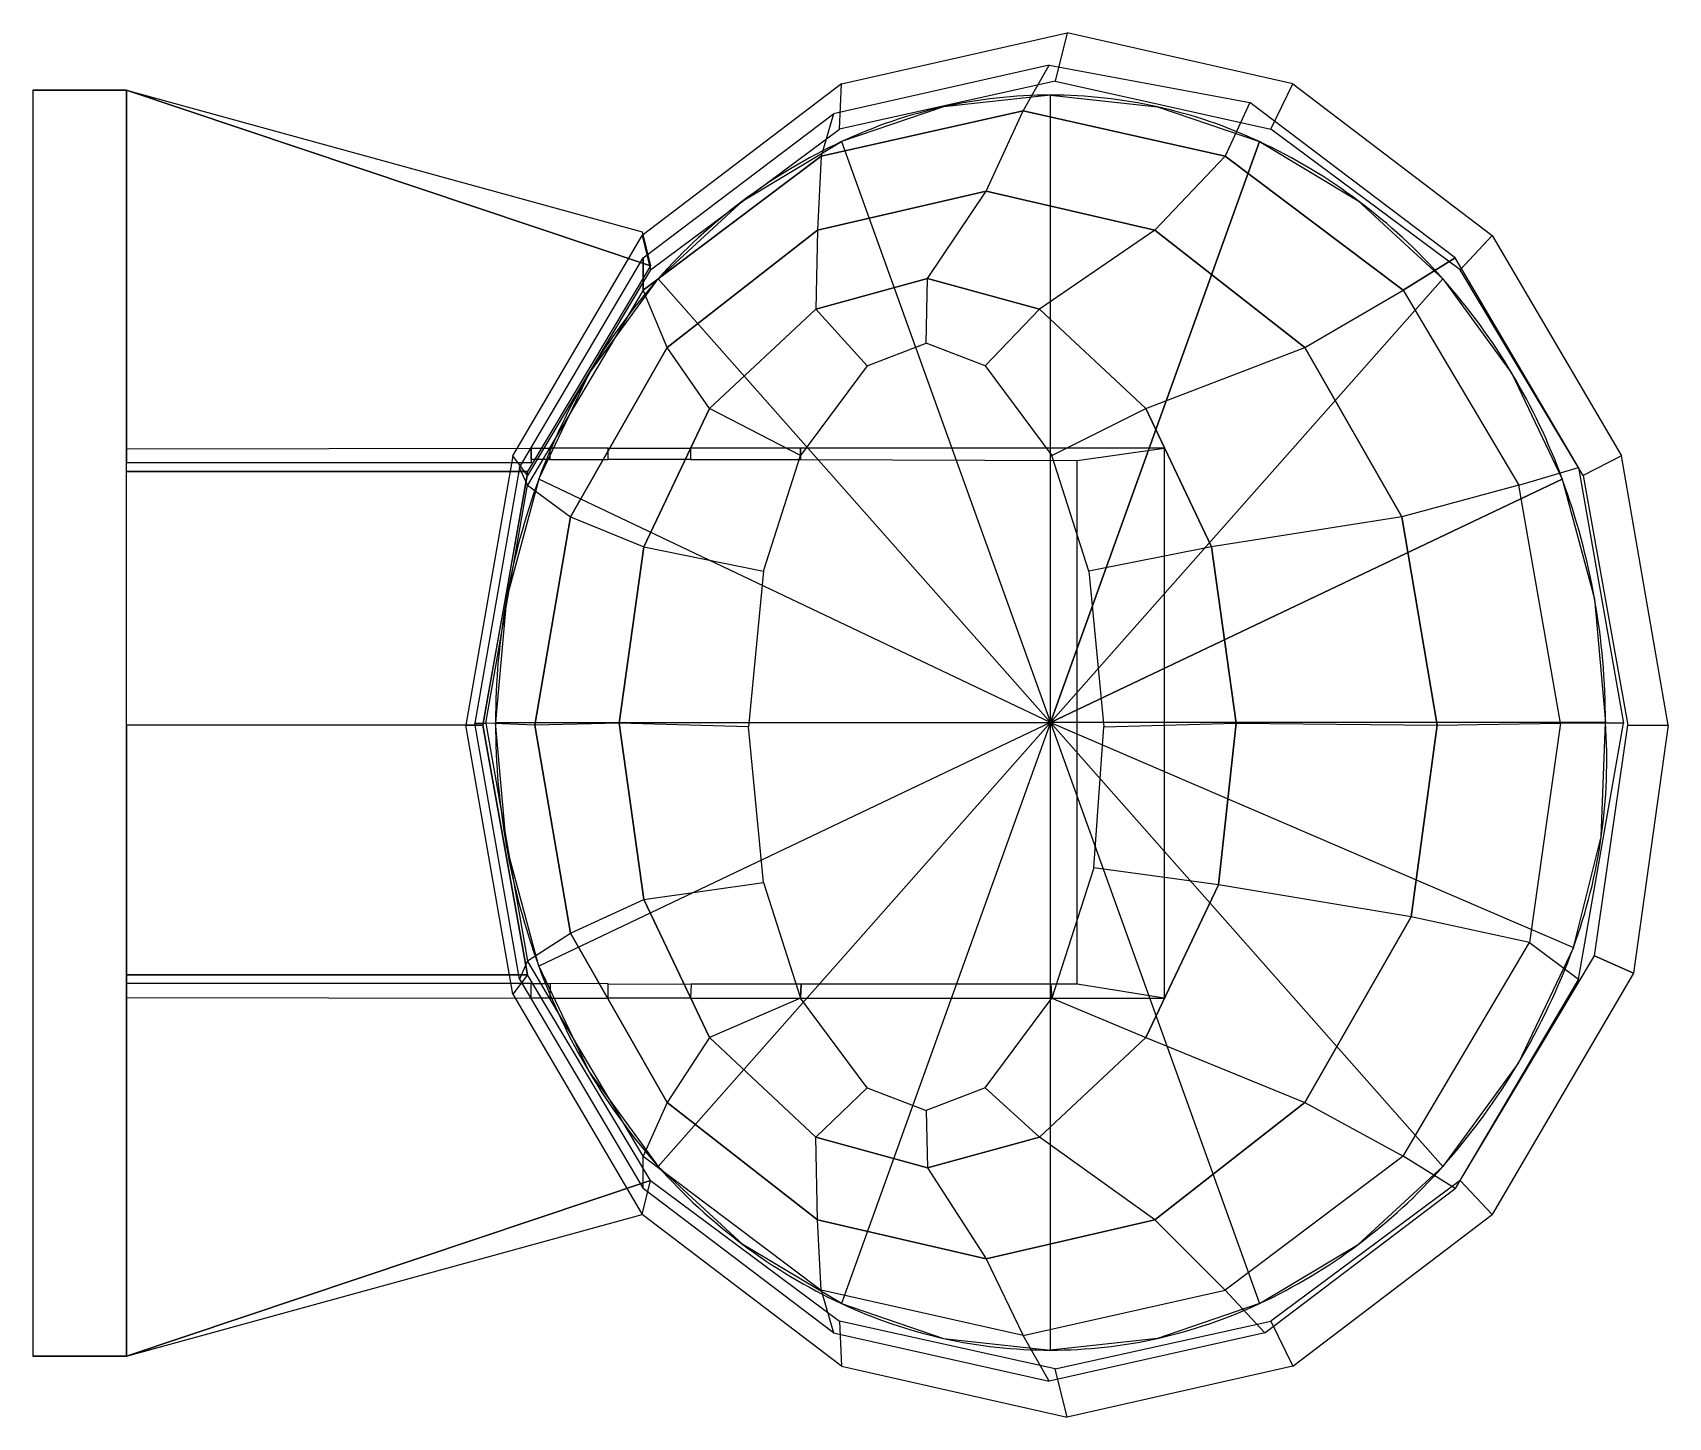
# Model space of a CAD drawing. Extents: x 5097 to 5843, y 15004 to 15635.
import ezdxf

# ---------------------------------------------------------------- set-up
doc = ezdxf.new("R2010")
doc.units = 0
doc.header["$LTSCALE"] = 100
doc.header["$MEASUREMENT"] = 0
doc.layers.add('3D', color=4, linetype='CONTINUOUS')

msp = doc.modelspace()

# ---------------------------------------------------------------- linework, layer by layer
at = {"layer": '3D', "elevation": 735}
msp.add_lwpolyline([(5560.86, 15034.64, 0.109924), (5656.15, 15055.84, 0.102515), (5739.85, 15118.45, 0.093525), (5799.38, 15218.29, 0.10524), (5813.99, 15320.79, 0.088029), (5794.28, 15431.86, 0.093525), (5739.85, 15523.14, 0.102515), (5656.15, 15585.74, 0.109924), (5560.86, 15606.95, 0.109924), (5465.57, 15585.74, 0.102515), (5381.87, 15523.14, 0.093525), (5327.44, 15431.86, 0.088029), (5307.73, 15320.79, 0.088029), (5327.44, 15209.73, 0.093525), (5381.87, 15118.45, 0.102515), (5465.57, 15055.84, 0.109924)], format="xyb", close=True, dxfattribs=at)
at = {"layer": '3D'}
msp.add_point((5560.86, 15320.79, 735), dxfattribs=at)
at = {"layer": '3D', "linetype": 'CONTINUOUS'}
for points in [[(5568.44, 15635.4, 616), (5563.02, 15613.26, 700), (5464.66, 15591.47, 700), (5465.49, 15612.11, 616)], [(5661.38, 15591.47, 700), (5671.39, 15612.11, 616), (5568.44, 15635.4, 616), (5563.02, 15613.26, 700)], [(5461.8, 15598.4, 616), (5456.2, 15579.13, 532), (5548.39, 15599.79, 532), (5560.22, 15620.56, 616)], [(5548.39, 15599.79, 532), (5560.22, 15620.56, 616), (5651.72, 15603.64, 616), (5640.58, 15579.13, 532)], [(5096.62, 15609.22, 700), (5096.62, 15609.22, 616), (5139.47, 15609.22, 616), (5139.47, 15609.22, 700)], [(5139.47, 15609.22, 616), (5096.62, 15609.22, 616), (5096.62, 15609.22, 140), (5139.47, 15609.22, 140)], [(5096.62, 15031.86, 700), (5139.47, 15031.86, 700), (5139.47, 15609.22, 700), (5096.62, 15609.22, 700)], [(5139.47, 15609.22, 700), (5139.47, 15609.22, 616), (5374.56, 15544.6, 616), (5378.4, 15529.05, 700)], [(5139.47, 15439.21, 140), (5139.47, 15609.22, 140), (5139.47, 15609.22, 616), (5139.47, 15445.66, 616)], [(5378.4, 15529.05, 700), (5322.24, 15435.33, 700), (5139.47, 15435.33, 700), (5139.47, 15609.22, 700)], [(5464.66, 15591.47, 700), (5465.49, 15612.11, 616), (5374.56, 15542.94, 616), (5378.4, 15527.26, 700)], [(5465.57, 15585.74, 735), (5560.86, 15320.79, 735), (5560.86, 15606.95, 735), (5512.05, 15601.58, 735)], [(5560.86, 15320.79, 735), (5560.86, 15606.95, 735), (5609.67, 15601.58, 735), (5656.15, 15585.74, 735)], [(5762.32, 15542.94, 616), (5747.64, 15527.26, 700), (5661.38, 15591.47, 700), (5671.39, 15612.11, 616)], [(5531.44, 15563.14, 448), (5548.39, 15599.79, 532), (5456.2, 15579.13, 532), (5454.51, 15545.3, 448)], [(5640.58, 15579.13, 532), (5608.38, 15545.3, 448), (5531.44, 15563.14, 448), (5548.39, 15599.79, 532)], [(5651.72, 15603.64, 616), (5640.58, 15579.13, 532), (5721.73, 15518.01, 532), (5745.44, 15532.68, 616)], [(5375.04, 15518.01, 532), (5375, 15532.68, 616), (5461.8, 15598.4, 616), (5456.2, 15579.13, 532)], [(5381.87, 15523.14, 735), (5420.51, 15558.73, 735), (5465.57, 15585.74, 735), (5560.86, 15320.79, 735)], [(5560.86, 15320.79, 735), (5656.15, 15585.74, 735), (5701.21, 15558.73, 735), (5739.85, 15523.14, 735)], [(5456.2, 15579.13, 532), (5454.51, 15545.3, 448), (5385.97, 15491.84, 448), (5375.04, 15518.01, 532)], [(5676.92, 15491.84, 448), (5721.73, 15518.01, 532), (5640.58, 15579.13, 532), (5608.38, 15545.3, 448)], [(5504.82, 15523.37, 378), (5531.44, 15563.14, 448), (5454.51, 15545.3, 448), (5453.88, 15509.32, 378)], [(5608.38, 15545.3, 448), (5555.76, 15509.32, 378), (5504.82, 15523.37, 378), (5531.44, 15563.14, 448)], [(5322.24, 15433.54, 700), (5315.66, 15442.47, 616), (5374.56, 15542.94, 616), (5378.4, 15527.26, 700)], [(5454.51, 15545.3, 448), (5453.88, 15509.32, 378), (5405.31, 15463.97, 378), (5385.97, 15491.84, 448)], [(5604.33, 15463.97, 378), (5676.92, 15491.84, 448), (5608.38, 15545.3, 448), (5555.76, 15509.32, 378)], [(5821.22, 15442.47, 616), (5803.8, 15433.54, 700), (5747.64, 15527.26, 700), (5762.32, 15542.94, 616)], [(5322.35, 15429.03, 532), (5318.72, 15437.12, 616), (5375, 15532.68, 616), (5375.04, 15518.01, 532)], [(5774.42, 15429.03, 532), (5801.72, 15437.12, 616), (5745.44, 15532.68, 616), (5721.73, 15518.01, 532)], [(5385.97, 15491.84, 448), (5375.04, 15518.01, 532), (5322.35, 15429.03, 532), (5341.85, 15414.64, 448)], [(5560.86, 15320.79, 735), (5327.44, 15431.86, 735), (5350.39, 15480.04, 735), (5381.87, 15523.14, 735)], [(5504.12, 15493.88, 350), (5504.82, 15523.37, 378), (5453.88, 15509.32, 378), (5477.16, 15483.57, 350)], [(5555.76, 15509.32, 378), (5531.09, 15483.57, 350), (5504.12, 15493.88, 350), (5504.82, 15523.37, 378)], [(5560.86, 15320.79, 735), (5739.85, 15523.14, 735), (5771.33, 15480.04, 735), (5794.28, 15431.86, 735)], [(5774.42, 15429.03, 532), (5721.04, 15414.64, 448), (5676.92, 15491.84, 448), (5721.73, 15518.01, 532)], [(5453.88, 15509.32, 378), (5477.16, 15483.57, 350), (5446.85, 15442.62, 350), (5405.31, 15463.97, 378)], [(5561.4, 15442.62, 350), (5604.33, 15463.97, 378), (5555.76, 15509.32, 378), (5531.09, 15483.57, 350)], [(5405.31, 15463.97, 378), (5385.97, 15491.84, 448), (5341.85, 15414.64, 448), (5375.43, 15401.03, 378)], [(5721.04, 15414.64, 448), (5634.21, 15401.03, 378), (5604.33, 15463.97, 378), (5676.92, 15491.84, 448)], [(5446.85, 15442.62, 350), (5405.31, 15463.97, 378), (5375.43, 15401.03, 378), (5429.87, 15389.88, 350)], [(5634.21, 15401.03, 378), (5578.38, 15389.88, 350), (5561.4, 15442.62, 350), (5604.33, 15463.97, 378)], [(5323.95, 15445.95, 616), (5323.95, 15439.21, 140), (5139.47, 15439.21, 140), (5139.47, 15445.66, 616)], [(5294.25, 15319.71, 616), (5301.93, 15319.65, 700), (5322.24, 15433.54, 700), (5315.66, 15442.47, 616)], [(5332.46, 15446.02, 532), (5332.46, 15440.82, 140), (5323.96, 15440.82, 140), (5323.95, 15446.02, 616)], [(5359.17, 15440.82, 140), (5359.09, 15446.02, 448), (5332.46, 15446.02, 532), (5332.46, 15440.82, 140)], [(5396.62, 15446.02, 378), (5396.62, 15440.82, 140), (5359.17, 15440.82, 140), (5359.09, 15446.02, 448)], [(5446.85, 15440.77, 140), (5446.85, 15446.02, 350), (5396.62, 15446.02, 378), (5396.62, 15440.82, 140)], [(5612.7, 15446.02, 378), (5446.85, 15446.02, 350), (5446.85, 15440.77, 140), (5573.01, 15440.3, 140)], [(5612.7, 15446.02, 378), (5612.7, 15195.07, 378), (5573.01, 15201.53, 140), (5573.01, 15440.3, 140)], [(5824.11, 15319.65, 700), (5842.63, 15319.71, 616), (5821.22, 15442.47, 616), (5803.8, 15433.54, 700)], [(5139.47, 15435.33, 700), (5322.24, 15435.33, 700), (5301.93, 15319.65, 700), (5139.47, 15319.65, 700)], [(5298.28, 15320.5, 616), (5303.24, 15320.58, 532), (5322.35, 15429.03, 532), (5318.72, 15437.12, 616)], [(5822.16, 15320.5, 616), (5793.53, 15320.58, 532), (5774.42, 15429.03, 532), (5801.72, 15437.12, 616)], [(5322.35, 15429.03, 532), (5341.85, 15414.64, 448), (5325.72, 15319.71, 448), (5303.24, 15320.58, 532)], [(5307.73, 15320.79, 735), (5560.86, 15320.79, 735), (5327.44, 15431.86, 735), (5312.7, 15377.19, 735)], [(5794.28, 15431.86, 735), (5809.02, 15377.19, 735), (5813.99, 15320.79, 735), (5560.86, 15320.79, 735)], [(5737.17, 15319.71, 448), (5793.53, 15320.58, 532), (5774.42, 15429.03, 532), (5721.04, 15414.64, 448)], [(5341.85, 15414.64, 448), (5375.43, 15401.03, 378), (5364.1, 15320.58, 378), (5325.72, 15319.71, 448)], [(5645.55, 15320.58, 378), (5737.17, 15319.71, 448), (5721.04, 15414.64, 448), (5634.21, 15401.03, 378)], [(5375.43, 15401.03, 378), (5429.87, 15389.88, 350), (5423.12, 15318.88, 350), (5364.1, 15320.58, 378)], [(5585.13, 15318.88, 350), (5645.55, 15320.58, 378), (5634.21, 15401.03, 378), (5578.38, 15389.88, 350)], [(5139.47, 15205.75, 700), (5322.24, 15205.75, 700), (5301.93, 15319.65, 700), (5139.47, 15319.65, 700)], [(5322.24, 15205.75, 700), (5315.66, 15196.95, 616), (5294.25, 15319.71, 616), (5301.93, 15319.65, 700)], [(5322.35, 15212.12, 532), (5318.72, 15203.87, 616), (5298.28, 15320.5, 616), (5303.24, 15320.58, 532)], [(5325.72, 15319.71, 448), (5303.24, 15320.58, 532), (5322.35, 15212.12, 532), (5341.85, 15224.79, 448)], [(5327.44, 15209.73, 735), (5312.7, 15264.39, 735), (5307.73, 15320.79, 735), (5560.86, 15320.79, 735)], [(5364.1, 15320.58, 378), (5325.72, 15319.71, 448), (5341.85, 15224.79, 448), (5375.43, 15240.12, 378)], [(5381.87, 15118.45, 735), (5560.86, 15320.79, 735), (5327.44, 15209.73, 735), (5350.39, 15161.54, 735)], [(5423.12, 15318.88, 350), (5364.1, 15320.58, 378), (5375.43, 15240.12, 378), (5429.87, 15247.87, 350)], [(5465.57, 15055.84, 735), (5420.51, 15082.86, 735), (5381.87, 15118.45, 735), (5560.86, 15320.79, 735)], [(5560.86, 15034.64, 735), (5560.86, 15320.79, 735), (5465.57, 15055.84, 735), (5512.05, 15040, 735)], [(5656.15, 15055.84, 735), (5609.67, 15040, 735), (5560.86, 15034.64, 735), (5560.86, 15320.79, 735)], [(5739.85, 15118.45, 735), (5560.86, 15320.79, 735), (5656.15, 15055.84, 735), (5701.21, 15082.86, 735)], [(5799.38, 15218.29, 735), (5774.28, 15165.58, 735), (5739.85, 15118.45, 735), (5560.86, 15320.79, 735)], [(5813.99, 15320.79, 735), (5560.86, 15320.79, 735), (5799.38, 15218.29, 735), (5812.08, 15268.77, 735)], [(5637.43, 15246.9, 378), (5580.56, 15254.65, 350), (5585.13, 15318.88, 350), (5645.55, 15320.58, 378)], [(5725.29, 15232.23, 448), (5637.43, 15246.9, 378), (5645.55, 15320.58, 378), (5737.17, 15319.71, 448)], [(5737.17, 15319.71, 448), (5793.53, 15320.58, 532), (5779.39, 15220.5, 532), (5725.29, 15232.23, 448)], [(5779.39, 15220.5, 532), (5801.72, 15203.87, 616), (5822.16, 15320.5, 616), (5793.53, 15320.58, 532)], [(5826.8, 15206.47, 616), (5809.05, 15214.51, 700), (5824.11, 15319.65, 700), (5842.63, 15319.71, 616)], [(5561.4, 15195.13, 350), (5604.33, 15177.18, 378), (5637.43, 15246.9, 378), (5580.56, 15254.65, 350)], [(5375.43, 15240.12, 378), (5429.87, 15247.87, 350), (5446.85, 15195.13, 350), (5405.31, 15177.18, 378)], [(5604.33, 15177.18, 378), (5676.92, 15147.58, 448), (5725.29, 15232.23, 448), (5637.43, 15246.9, 378)], [(5341.85, 15224.79, 448), (5375.43, 15240.12, 378), (5405.31, 15177.18, 378), (5385.97, 15147.58, 448)], [(5779.39, 15220.5, 532), (5725.29, 15232.23, 448), (5676.92, 15147.58, 448), (5721.73, 15123.14, 532)], [(5322.35, 15212.12, 532), (5341.85, 15224.79, 448), (5385.97, 15147.58, 448), (5375.04, 15123.14, 532)], [(5779.39, 15220.5, 532), (5801.72, 15203.87, 616), (5745.44, 15108.32, 616), (5721.73, 15123.14, 532)], [(5375, 15108.32, 616), (5375.04, 15123.14, 532), (5322.35, 15212.12, 532), (5318.72, 15203.87, 616)], [(5762.32, 15096.48, 616), (5747.64, 15112.03, 700), (5809.05, 15214.51, 700), (5826.8, 15206.47, 616)], [(5378.4, 15112.03, 700), (5322.24, 15205.75, 700), (5139.47, 15205.75, 700), (5139.47, 15031.86, 700)], [(5374.56, 15096.48, 616), (5378.4, 15112.03, 700), (5322.24, 15205.75, 700), (5315.66, 15196.95, 616)], [(5323.95, 15195.13, 616), (5323.95, 15201.87, 140), (5139.47, 15201.87, 140), (5139.47, 15195.43, 616)], [(5139.47, 15201.87, 140), (5139.47, 15031.86, 140), (5139.47, 15031.86, 616), (5139.47, 15195.43, 616)], [(5332.59, 15201.87, 140), (5332.46, 15195.13, 532), (5323.95, 15195.13, 616), (5323.95, 15201.87, 140)], [(5359.09, 15195.13, 448), (5359.09, 15201.73, 140), (5332.59, 15201.87, 140), (5332.46, 15195.13, 532)], [(5396.93, 15201.53, 140), (5396.62, 15195.13, 378), (5359.09, 15195.13, 448), (5359.09, 15201.73, 140)], [(5446.85, 15195.13, 350), (5447.18, 15201.53, 140), (5396.93, 15201.53, 140), (5396.62, 15195.13, 378)], [(5446.85, 15195.13, 350), (5561.4, 15195.13, 350), (5561.04, 15201.53, 140), (5447.18, 15201.53, 140)], [(5612.7, 15195.07, 378), (5573.01, 15201.53, 140), (5561.04, 15201.53, 140), (5561.4, 15195.13, 350)], [(5446.85, 15195.13, 350), (5405.31, 15177.18, 378), (5453.88, 15131.83, 378), (5477.16, 15154.18, 350)], [(5555.76, 15131.83, 378), (5531.09, 15154.18, 350), (5561.4, 15195.13, 350), (5604.33, 15177.18, 378)], [(5405.31, 15177.18, 378), (5385.97, 15147.58, 448), (5454.51, 15094.13, 448), (5453.88, 15131.83, 378)], [(5608.38, 15094.13, 448), (5555.76, 15131.83, 378), (5604.33, 15177.18, 378), (5676.92, 15147.58, 448)], [(5453.88, 15131.83, 378), (5477.16, 15154.18, 350), (5504.12, 15143.88, 350), (5504.82, 15117.78, 378)], [(5504.12, 15143.88, 350), (5504.82, 15117.78, 378), (5555.76, 15131.83, 378), (5531.09, 15154.18, 350)], [(5385.97, 15147.58, 448), (5375.04, 15123.14, 532), (5456.2, 15062.02, 532), (5454.51, 15094.13, 448)], [(5676.92, 15147.58, 448), (5721.73, 15123.14, 532), (5640.58, 15062.02, 532), (5608.38, 15094.13, 448)], [(5454.51, 15094.13, 448), (5453.88, 15131.83, 378), (5504.82, 15117.78, 378), (5531.44, 15076.29, 448)], [(5504.82, 15117.78, 378), (5531.44, 15076.29, 448), (5608.38, 15094.13, 448), (5555.76, 15131.83, 378)], [(5456.2, 15062.02, 532), (5461.8, 15042.6, 616), (5375, 15108.32, 616), (5375.04, 15123.14, 532)], [(5745.44, 15108.32, 616), (5721.73, 15123.14, 532), (5640.58, 15062.02, 532), (5658.64, 15042.6, 616)], [(5139.47, 15031.86, 700), (5139.47, 15031.86, 616), (5374.56, 15096.48, 616), (5378.4, 15112.03, 700)], [(5464.66, 15047.82, 700), (5465.49, 15027.31, 616), (5374.56, 15096.48, 616), (5378.4, 15112.03, 700)], [(5762.32, 15096.48, 616), (5747.64, 15112.03, 700), (5661.38, 15047.82, 700), (5671.39, 15027.31, 616)], [(5531.44, 15076.29, 448), (5548.39, 15041.36, 532), (5456.2, 15062.02, 532), (5454.51, 15094.13, 448)], [(5640.58, 15062.02, 532), (5608.38, 15094.13, 448), (5531.44, 15076.29, 448), (5548.39, 15041.36, 532)], [(5560.22, 15020.44, 616), (5548.39, 15041.36, 532), (5456.2, 15062.02, 532), (5461.8, 15042.6, 616)], [(5640.58, 15062.02, 532), (5658.64, 15042.6, 616), (5560.22, 15020.44, 616), (5548.39, 15041.36, 532)], [(5568.44, 15004.02, 616), (5563.02, 15026.04, 700), (5464.66, 15047.82, 700), (5465.49, 15027.31, 616)], [(5661.38, 15047.82, 700), (5671.39, 15027.31, 616), (5568.44, 15004.02, 616), (5563.02, 15026.04, 700)], [(5139.47, 15031.86, 616), (5096.62, 15031.86, 616), (5096.62, 15031.86, 140), (5139.47, 15031.86, 140)], [(5096.62, 15031.86, 700), (5096.62, 15031.86, 616), (5139.47, 15031.86, 616), (5139.47, 15031.86, 700)]]:
    msp.add_3dface(points, dxfattribs=at)

doc.saveas('drawing.dxf')
